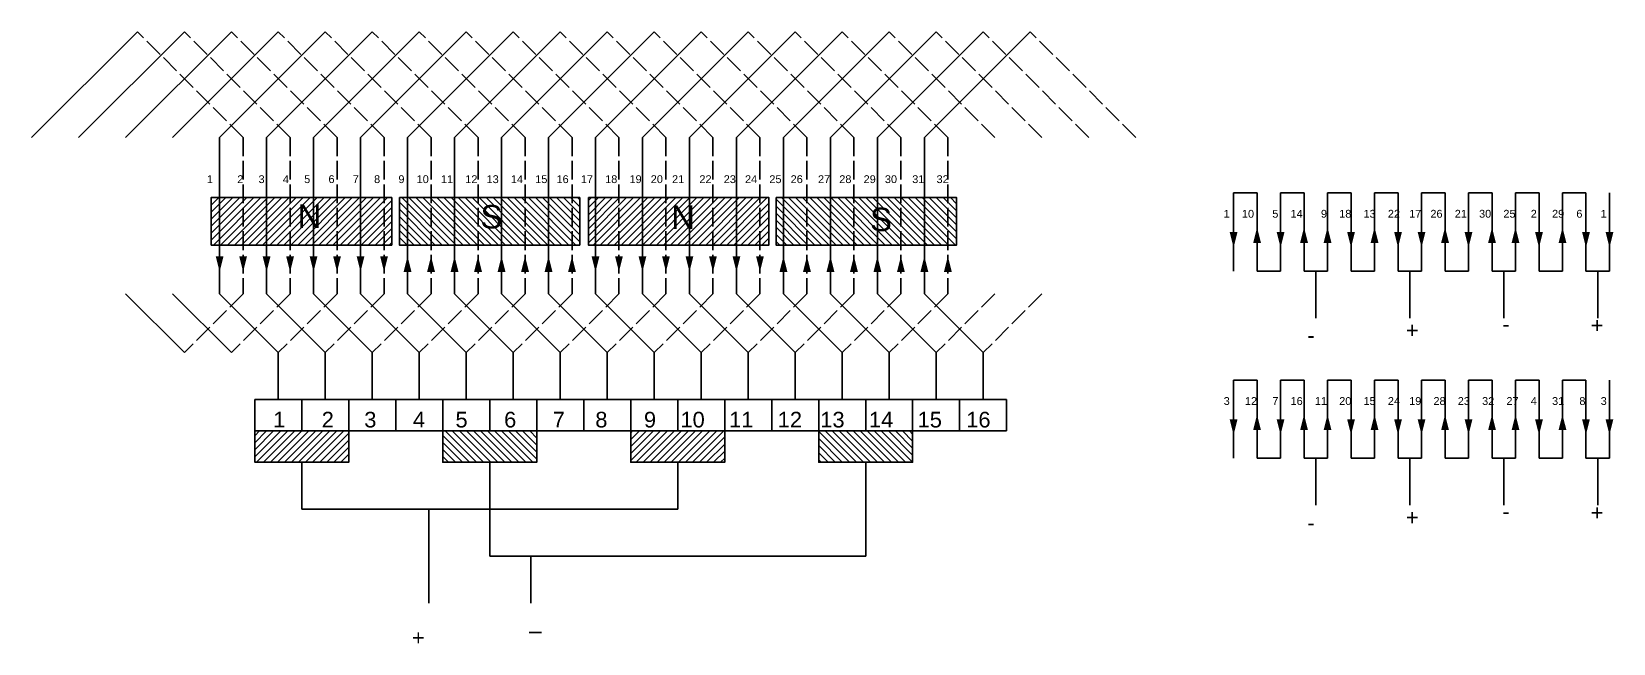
# Model space of a CAD drawing. Header units: millimetres. Extents: x -75 to 935, y -139 to 252.
import ezdxf

# ---------------------------------------------------------------- set-up
doc = ezdxf.new("R2010")
doc.units = ezdxf.units.MM
doc.linetypes.add('ACAD_ISO02W100', pattern=[15, 12, -3])
doc.styles.get("Standard").update_dxf_attribs({"font": 'arial.ttf'})

msp = doc.modelspace()

# ---------------------------------------------------------------- hatches: boundary and pattern name
h = msp.add_hatch()
h.set_pattern_fill('ANSI31', color=256)
h.set_pattern_definition([(45, (0, -235.4807), (-2.245064, 2.245064), [])])
h.paths.add_polyline_path([(40.1, 146.1), (155.3, 146.1), (155.3, 115.8), (40.1, 115.8)])
h.paths.add_polyline_path([(280.9, 146.1), (396.1, 146.1), (396.1, 115.8), (280.9, 115.8)])
h.paths.add_polyline_path([(67.9, -2.9), (127.9, -2.9), (127.9, -22.9), (67.9, -22.9)])
h.paths.add_polyline_path([(307.9, -2.9), (367.9, -2.9), (367.9, -22.9), (307.9, -22.9)])
h = msp.add_hatch()
h.set_pattern_fill('ANSI31', color=256, angle=90)
h.set_pattern_definition([(135, (0, -235.4807), (-2.245064, -2.245064), [])])
h.paths.add_polyline_path([(160.2, 146.1), (275.3, 146.1), (275.3, 115.8), (160.2, 115.8)])
h.paths.add_polyline_path([(400.7, 146.1), (515.9, 146.1), (515.9, 115.8), (400.7, 115.8)])
h.paths.add_polyline_path([(427.9, -2.9), (487.9, -2.9), (487.9, -22.9), (427.9, -22.9)])
h.paths.add_polyline_path([(187.9, -2.9), (247.9, -2.9), (247.9, -22.9), (187.9, -22.9)])

# ---------------------------------------------------------------- linework, layer by layer
for p, q in [((-74.6, 184.6), (-7.1, 252.1)), ((-44.6, 184.6), (22.9, 252.1)), ((-14.6, 184.6), (52.9, 252.1)), ((15.4, 184.6), (82.9, 252.1)), ((45.4, 184.6), (112.9, 252.1)), ((75.4, 184.6), (142.9, 252.1)), ((105.4, 184.6), (172.9, 252.1)), ((135.4, 184.6), (202.9, 252.1)), ((165.4, 184.6), (232.9, 252.1)), ((195.4, 184.6), (262.9, 252.1)), ((225.4, 184.6), (292.9, 252.1)), ((255.4, 184.6), (322.9, 252.1)), ((285.4, 184.6), (352.9, 252.1)), ((315.4, 184.6), (382.9, 252.1)), ((345.4, 184.6), (412.9, 252.1)), ((375.4, 184.6), (442.9, 252.1)), ((405.4, 184.6), (472.9, 252.1)), ((435.4, 184.6), (502.9, 252.1)), ((465.4, 184.6), (532.9, 252.1)), ((495.4, 184.6), (562.9, 252.1)), ((45.4, 84.6), (45.4, 184.6)), ((75.4, 84.6), (75.4, 184.6)), ((105.4, 84.6), (105.4, 184.6)), ((135.4, 84.6), (135.4, 184.6)), ((165.4, 84.6), (165.4, 184.6)), ((195.4, 84.6), (195.4, 184.6)), ((225.4, 84.6), (225.4, 184.6)), ((255.4, 84.6), (255.4, 184.6)), ((285.4, 84.6), (285.4, 184.6)), ((315.4, 84.6), (315.4, 184.6)), ((345.4, 84.6), (345.4, 184.6)), ((375.4, 84.6), (375.4, 184.6)), ((405.4, 84.6), (405.4, 184.6)), ((435.4, 84.6), (435.4, 184.6)), ((465.4, 84.6), (465.4, 184.6)), ((495.4, 84.6), (495.4, 184.6)), ((692.8, 99.2), (692.8, 149.2)), ((692.8, 149.2), (707.8, 149.2)), ((707.8, 149.2), (707.8, 99.2)), ((722.8, 99.2), (722.8, 149.2)), ((722.8, 149.2), (737.8, 149.2)), ((737.8, 149.2), (737.8, 99.2)), ((752.8, 99.2), (752.8, 149.2)), ((752.8, 149.2), (767.8, 149.2)), ((767.8, 149.2), (767.8, 99.2)), ((782.8, 99.2), (782.8, 149.2)), ((782.8, 149.2), (797.8, 149.2)), ((797.8, 149.2), (797.8, 99.2)), ((812.8, 99.2), (812.8, 149.2)), ((812.8, 149.2), (827.8, 149.2)), ((827.8, 149.2), (827.8, 99.2)), ((842.8, 99.2), (842.8, 149.2)), ((842.8, 149.2), (857.8, 149.2)), ((857.8, 149.2), (857.8, 99.2)), ((872.8, 99.2), (872.8, 149.2)), ((872.8, 149.2), (887.8, 149.2)), ((887.8, 149.2), (887.8, 99.2)), ((902.8, 99.2), (902.8, 149.2)), ((902.8, 149.2), (917.8, 149.2)), ((917.8, 149.2), (917.8, 99.2)), ((932.8, 99.2), (932.8, 149.2)), ((707.8, 99.2), (722.8, 99.2)), ((737.8, 99.2), (752.8, 99.2)), ((745.3, 99.2), (745.3, 69.2)), ((767.8, 99.2), (782.8, 99.2)), ((797.8, 99.2), (812.8, 99.2)), ((805.3, 99.2), (805.3, 69.2)), ((827.8, 99.2), (842.8, 99.2)), ((857.8, 99.2), (872.8, 99.2)), ((865.3, 99.2), (865.3, 69.2)), ((887.8, 99.2), (902.8, 99.2)), ((917.8, 99.2), (932.8, 99.2)), ((925.3, 99.2), (925.3, 69.2)), ((-14.6, 84.6), (22.9, 47.1)), ((15.4, 84.6), (52.9, 47.1)), ((45.4, 84.6), (82.9, 47.1)), ((75.4, 84.6), (112.9, 47.1)), ((105.4, 84.6), (142.9, 47.1)), ((135.4, 84.6), (172.9, 47.1)), ((165.4, 84.6), (202.9, 47.1)), ((195.4, 84.6), (232.9, 47.1)), ((225.4, 84.6), (262.9, 47.1)), ((255.4, 84.6), (292.9, 47.1)), ((285.4, 84.6), (322.9, 47.1)), ((315.4, 84.6), (352.9, 47.1)), ((345.4, 84.6), (382.9, 47.1)), ((375.4, 84.6), (412.9, 47.1)), ((405.4, 84.6), (442.9, 47.1)), ((435.4, 84.6), (472.9, 47.1)), ((465.4, 84.6), (502.9, 47.1)), ((495.4, 84.6), (532.9, 47.1)), ((82.9, 47.1), (82.9, 17.1)), ((112.9, 47.1), (112.9, 17.1)), ((142.9, 47.1), (142.9, 17.1)), ((172.9, 47.1), (172.9, 17.1)), ((202.9, 47.1), (202.9, 17.1)), ((232.9, 47.1), (232.9, 17.1)), ((262.9, 47.1), (262.9, 17.1)), ((292.9, 47.1), (292.9, 17.1)), ((322.9, 47.1), (322.9, 17.1)), ((352.9, 47.1), (352.9, 17.1)), ((382.9, 47.1), (382.9, 17.1)), ((412.9, 47.1), (412.9, 17.1)), ((442.9, 47.1), (442.9, 17.1)), ((472.9, 47.1), (472.9, 17.1)), ((502.9, 47.1), (502.9, 17.1)), ((532.9, 47.1), (532.9, 17.1)), ((692.8, -20.4), (692.8, 29.6)), ((692.8, 29.6), (707.8, 29.6)), ((707.8, 29.6), (707.8, -20.4)), ((722.8, -20.4), (722.8, 29.6)), ((722.8, 29.6), (737.8, 29.6)), ((737.8, 29.6), (737.8, -20.4)), ((752.8, -20.4), (752.8, 29.6)), ((752.8, 29.6), (767.8, 29.6)), ((767.8, 29.6), (767.8, -20.4)), ((782.8, -20.4), (782.8, 29.6)), ((782.8, 29.6), (797.8, 29.6)), ((797.8, 29.6), (797.8, -20.4)), ((812.8, -20.4), (812.8, 29.6)), ((812.8, 29.6), (827.8, 29.6)), ((827.8, 29.6), (827.8, -20.4)), ((842.8, -20.4), (842.8, 29.6)), ((842.8, 29.6), (857.8, 29.6)), ((857.8, 29.6), (857.8, -20.4)), ((872.8, -20.4), (872.8, 29.6)), ((872.8, 29.6), (887.8, 29.6)), ((887.8, 29.6), (887.8, -20.4)), ((902.8, -20.4), (902.8, 29.6)), ((902.8, 29.6), (917.8, 29.6)), ((917.8, 29.6), (917.8, -20.4)), ((932.8, -20.4), (932.8, 29.6)), ((82.9, 17.1), (67.9, 17.1)), ((67.9, 17.1), (67.9, -2.9)), ((97.9, 17.1), (82.9, 17.1)), ((97.9, -2.9), (97.9, 17.1)), ((112.9, 17.1), (97.9, 17.1)), ((97.9, 17.1), (97.9, -2.9)), ((127.9, 17.1), (112.9, 17.1)), ((127.9, -2.9), (127.9, 17.1)), ((142.9, 17.1), (127.9, 17.1)), ((127.9, 17.1), (127.9, -2.9)), ((157.9, 17.1), (142.9, 17.1)), ((157.9, -2.9), (157.9, 17.1)), ((172.9, 17.1), (157.9, 17.1)), ((157.9, 17.1), (157.9, -2.9)), ((187.9, 17.1), (172.9, 17.1)), ((187.9, -2.9), (187.9, 17.1)), ((202.9, 17.1), (187.9, 17.1)), ((187.9, 17.1), (187.9, -2.9)), ((217.9, 17.1), (202.9, 17.1)), ((217.9, -2.9), (217.9, 17.1)), ((232.9, 17.1), (217.9, 17.1)), ((217.9, 17.1), (217.9, -2.9)), ((247.9, 17.1), (232.9, 17.1)), ((247.9, -2.9), (247.9, 17.1)), ((262.9, 17.1), (247.9, 17.1)), ((247.9, 17.1), (247.9, -2.9)), ((277.9, 17.1), (262.9, 17.1)), ((277.9, -2.9), (277.9, 17.1)), ((292.9, 17.1), (277.9, 17.1)), ((277.9, 17.1), (277.9, -2.9)), ((307.9, 17.1), (292.9, 17.1)), ((307.9, -2.9), (307.9, 17.1)), ((322.9, 17.1), (307.9, 17.1)), ((307.9, 17.1), (307.9, -2.9)), ((337.9, 17.1), (322.9, 17.1)), ((337.9, -2.9), (337.9, 17.1)), ((352.9, 17.1), (337.9, 17.1)), ((337.9, 17.1), (337.9, -2.9)), ((367.9, 17.1), (352.9, 17.1)), ((367.9, -2.9), (367.9, 17.1)), ((382.9, 17.1), (367.9, 17.1)), ((367.9, 17.1), (367.9, -2.9)), ((397.9, 17.1), (382.9, 17.1)), ((397.9, -2.9), (397.9, 17.1)), ((412.9, 17.1), (397.9, 17.1)), ((397.9, 17.1), (397.9, -2.9)), ((427.9, 17.1), (412.9, 17.1)), ((427.9, -2.9), (427.9, 17.1)), ((442.9, 17.1), (427.9, 17.1)), ((427.9, 17.1), (427.9, -2.9)), ((457.9, 17.1), (442.9, 17.1)), ((457.9, -2.9), (457.9, 17.1)), ((472.9, 17.1), (457.9, 17.1)), ((457.9, 17.1), (457.9, -2.9)), ((487.9, 17.1), (472.9, 17.1)), ((487.9, -2.9), (487.9, 17.1)), ((502.9, 17.1), (487.9, 17.1)), ((487.9, 17.1), (487.9, -2.9)), ((517.9, 17.1), (502.9, 17.1)), ((517.9, -2.9), (517.9, 17.1)), ((532.9, 17.1), (517.9, 17.1)), ((517.9, 17.1), (517.9, -2.9)), ((547.9, 17.1), (532.9, 17.1)), ((547.9, -2.9), (547.9, 17.1)), ((67.9, -2.9), (97.9, -2.9)), ((97.9, -2.9), (127.9, -2.9)), ((127.9, -2.9), (157.9, -2.9)), ((157.9, -2.9), (187.9, -2.9)), ((187.9, -2.9), (217.9, -2.9)), ((217.9, -2.9), (247.9, -2.9)), ((247.9, -2.9), (277.9, -2.9)), ((277.9, -2.9), (307.9, -2.9)), ((307.9, -2.9), (337.9, -2.9)), ((337.9, -2.9), (367.9, -2.9)), ((367.9, -2.9), (397.9, -2.9)), ((397.9, -2.9), (427.9, -2.9)), ((427.9, -2.9), (457.9, -2.9)), ((457.9, -2.9), (487.9, -2.9)), ((487.9, -2.9), (517.9, -2.9)), ((517.9, -2.9), (547.9, -2.9)), ((97.9, -22.9), (97.9, -52.9)), ((217.9, -22.9), (217.9, -82.9)), ((337.9, -52.9), (337.9, -22.9)), ((457.9, -82.9), (457.9, -22.9)), ((707.8, -20.4), (722.8, -20.4)), ((737.8, -20.4), (752.8, -20.4)), ((745.3, -20.4), (745.3, -50.4)), ((767.8, -20.4), (782.8, -20.4)), ((797.8, -20.4), (812.8, -20.4)), ((805.3, -20.4), (805.3, -50.4)), ((827.8, -20.4), (842.8, -20.4)), ((857.8, -20.4), (872.8, -20.4)), ((865.3, -20.4), (865.3, -50.4)), ((887.8, -20.4), (902.8, -20.4)), ((917.8, -20.4), (932.8, -20.4)), ((925.3, -20.4), (925.3, -50.4)), ((97.9, -52.9), (337.9, -52.9)), ((179, -52.9), (179, -82.9)), ((179, -82.9), (179, -112.9)), ((217.9, -82.9), (457.9, -82.9)), ((244.2, -82.9), (244.2, -112.9))]:
    msp.add_line(p, q)
at = {"linetype": 'ACAD_ISO02W100'}
for p, q in [((60.4, 184.6), (-7.1, 252.1)), ((90.4, 184.6), (22.9, 252.1)), ((120.4, 184.6), (52.9, 252.1)), ((150.4, 184.6), (82.9, 252.1)), ((180.4, 184.6), (112.9, 252.1)), ((210.4, 184.6), (142.9, 252.1)), ((240.4, 184.6), (172.9, 252.1)), ((270.4, 184.6), (202.9, 252.1)), ((300.4, 184.6), (232.9, 252.1)), ((330.4, 184.6), (262.9, 252.1)), ((360.4, 184.6), (292.9, 252.1)), ((390.4, 184.6), (322.9, 252.1)), ((420.4, 184.6), (352.9, 252.1)), ((450.4, 184.6), (382.9, 252.1)), ((480.4, 184.6), (412.9, 252.1)), ((510.4, 184.6), (442.9, 252.1)), ((540.4, 184.6), (472.9, 252.1)), ((570.4, 184.6), (502.9, 252.1)), ((600.4, 184.6), (532.9, 252.1)), ((630.4, 184.6), (562.9, 252.1)), ((60.4, 184.6), (60.4, 84.6)), ((90.4, 184.6), (90.4, 84.6)), ((120.4, 184.6), (120.4, 84.6)), ((150.4, 184.6), (150.4, 84.6)), ((180.4, 184.6), (180.4, 84.6)), ((210.4, 184.6), (210.4, 84.6)), ((240.4, 184.6), (240.4, 84.6)), ((270.4, 184.6), (270.4, 84.6)), ((300.4, 184.6), (300.4, 84.6)), ((330.4, 184.6), (330.4, 84.6)), ((360.4, 184.6), (360.4, 84.6)), ((390.4, 184.6), (390.4, 84.6)), ((420.4, 184.6), (420.4, 84.6)), ((450.4, 184.6), (450.4, 84.6)), ((480.4, 184.6), (480.4, 84.6)), ((510.4, 184.6), (510.4, 84.6)), ((60.4, 84.6), (22.9, 47.1)), ((90.4, 84.6), (52.9, 47.1)), ((120.4, 84.6), (82.9, 47.1)), ((150.4, 84.6), (112.9, 47.1)), ((180.4, 84.6), (142.9, 47.1)), ((210.4, 84.6), (172.9, 47.1)), ((240.4, 84.6), (202.9, 47.1)), ((270.4, 84.6), (232.9, 47.1)), ((300.4, 84.6), (262.9, 47.1)), ((330.4, 84.6), (292.9, 47.1)), ((360.4, 84.6), (322.9, 47.1)), ((390.4, 84.6), (352.9, 47.1)), ((420.4, 84.6), (382.9, 47.1)), ((450.4, 84.6), (412.9, 47.1)), ((480.4, 84.6), (442.9, 47.1)), ((510.4, 84.6), (472.9, 47.1)), ((540.4, 84.6), (502.9, 47.1)), ((570.4, 84.6), (532.9, 47.1))]:
    msp.add_line(p, q, dxfattribs=at)
for points in [[(40.1, 146.1), (155.3, 146.1), (155.3, 115.8), (40.1, 115.8)], [(160.2, 146.1), (275.3, 146.1), (275.3, 115.8), (160.2, 115.8)], [(280.9, 146.1), (396.1, 146.1), (396.1, 115.8), (280.9, 115.8)], [(400.7, 146.1), (515.9, 146.1), (515.9, 115.8), (400.7, 115.8)], [(67.9, -2.9), (127.9, -2.9), (127.9, -22.9), (67.9, -22.9)], [(187.9, -2.9), (247.9, -2.9), (247.9, -22.9), (187.9, -22.9)], [(307.9, -2.9), (367.9, -2.9), (367.9, -22.9), (307.9, -22.9)], [(427.9, -2.9), (487.9, -2.9), (487.9, -22.9), (427.9, -22.9)]]:
    msp.add_lwpolyline(points, close=True)
for points in [[(692.8, 124.2, 5, 0, 0), (692.8, 114.2, 0, 0, 0)], [(707.8, 117.2, 5, 0, 0), (707.8, 127.2, 0, 0, 0)], [(722.8, 124.2, 5, 0, 0), (722.8, 114.2, 0, 0, 0)], [(737.8, 117.2, 5, 0, 0), (737.8, 127.2, 0, 0, 0)], [(752.8, 117.2, 5, 0, 0), (752.8, 127.2, 0, 0, 0)], [(767.8, 124.2, 5, 0, 0), (767.8, 114.2, 0, 0, 0)], [(782.8, 117.2, 5, 0, 0), (782.8, 127.2, 0, 0, 0)], [(797.8, 124.2, 5, 0, 0), (797.8, 114.2, 0, 0, 0)], [(812.8, 124.2, 5, 0, 0), (812.8, 114.2, 0, 0, 0)], [(827.8, 117.2, 5, 0, 0), (827.8, 127.2, 0, 0, 0)], [(842.8, 124.2, 5, 0, 0), (842.8, 114.2, 0, 0, 0)], [(857.8, 117.2, 5, 0, 0), (857.8, 127.2, 0, 0, 0)], [(872.8, 117.2, 5, 0, 0), (872.8, 127.2, 0, 0, 0)], [(887.8, 124.2, 5, 0, 0), (887.8, 114.2, 0, 0, 0)], [(902.8, 117.2, 5, 0, 0), (902.8, 127.2, 0, 0, 0)], [(917.8, 124.2, 5, 0, 0), (917.8, 114.2, 0, 0, 0)], [(932.8, 124.2, 5, 0, 0), (932.8, 114.2, 0, 0, 0)], [(45.4, 108.7, 5, 0, 0), (45.4, 98.7, 0, 0, 0)], [(60.4, 108.7, 5, 0, 0), (60.4, 98.7, 0, 0, 0)], [(75.4, 108.7, 5, 0, 0), (75.4, 98.7, 0, 0, 0)], [(90.4, 108.7, 5, 0, 0), (90.4, 98.7, 0, 0, 0)], [(105.4, 108.7, 5, 0, 0), (105.4, 98.7, 0, 0, 0)], [(120.4, 108.7, 5, 0, 0), (120.4, 98.7, 0, 0, 0)], [(135.4, 108.7, 5, 0, 0), (135.4, 98.7, 0, 0, 0)], [(150.4, 108.7, 5, 0, 0), (150.4, 98.7, 0, 0, 0)], [(165.4, 98.7, 5, 0, 0), (165.4, 108.7, 0, 0, 0)], [(180.4, 98.7, 5, 0, 0), (180.4, 108.7, 0, 0, 0)], [(195.4, 98.7, 5, 0, 0), (195.4, 108.7, 0, 0, 0)], [(210.4, 98.7, 5, 0, 0), (210.4, 108.7, 0, 0, 0)], [(225.4, 98.7, 5, 0, 0), (225.4, 108.7, 0, 0, 0)], [(240.4, 98.7, 5, 0, 0), (240.4, 108.7, 0, 0, 0)], [(255.4, 98.7, 5, 0, 0), (255.4, 108.7, 0, 0, 0)], [(270.4, 98.7, 5, 0, 0), (270.4, 108.7, 0, 0, 0)], [(285.4, 108.7, 5, 0, 0), (285.4, 98.7, 0, 0, 0)], [(300.4, 108.7, 5, 0, 0), (300.4, 98.7, 0, 0, 0)], [(315.4, 108.7, 5, 0, 0), (315.4, 98.7, 0, 0, 0)], [(330.4, 108.7, 5, 0, 0), (330.4, 98.7, 0, 0, 0)], [(345.4, 108.7, 5, 0, 0), (345.4, 98.7, 0, 0, 0)], [(360.4, 108.7, 5, 0, 0), (360.4, 98.7, 0, 0, 0)], [(375.4, 108.7, 5, 0, 0), (375.4, 98.7, 0, 0, 0)], [(390.4, 108.7, 5, 0, 0), (390.4, 98.7, 0, 0, 0)], [(405.4, 98.7, 5, 0, 0), (405.4, 108.7, 0, 0, 0)], [(420.4, 98.7, 5, 0, 0), (420.4, 108.7, 0, 0, 0)], [(435.4, 98.7, 5, 0, 0), (435.4, 108.7, 0, 0, 0)], [(450.4, 98.7, 5, 0, 0), (450.4, 108.7, 0, 0, 0)], [(465.4, 98.7, 5, 0, 0), (465.4, 108.7, 0, 0, 0)], [(480.4, 98.7, 5, 0, 0), (480.4, 108.7, 0, 0, 0)], [(495.4, 98.7, 5, 0, 0), (495.4, 108.7, 0, 0, 0)], [(510.4, 98.7, 5, 0, 0), (510.4, 108.7, 0, 0, 0)], [(692.8, 4.6, 5, 0, 0), (692.8, -5.4, 0, 0, 0)], [(707.8, -2.4, 5, 0, 0), (707.8, 7.6, 0, 0, 0)], [(722.8, 4.6, 5, 0, 0), (722.8, -5.4, 0, 0, 0)], [(737.8, -2.4, 5, 0, 0), (737.8, 7.6, 0, 0, 0)], [(752.8, -2.4, 5, 0, 0), (752.8, 7.6, 0, 0, 0)], [(767.8, 4.6, 5, 0, 0), (767.8, -5.4, 0, 0, 0)], [(782.8, -2.4, 5, 0, 0), (782.8, 7.6, 0, 0, 0)], [(797.8, 4.6, 5, 0, 0), (797.8, -5.4, 0, 0, 0)], [(812.8, 4.6, 5, 0, 0), (812.8, -5.4, 0, 0, 0)], [(827.8, -2.4, 5, 0, 0), (827.8, 7.6, 0, 0, 0)], [(842.8, 4.6, 5, 0, 0), (842.8, -5.4, 0, 0, 0)], [(857.8, -2.4, 5, 0, 0), (857.8, 7.6, 0, 0, 0)], [(872.8, -2.4, 5, 0, 0), (872.8, 7.6, 0, 0, 0)], [(887.8, 4.6, 5, 0, 0), (887.8, -5.4, 0, 0, 0)], [(902.8, -2.4, 5, 0, 0), (902.8, 7.6, 0, 0, 0)], [(917.8, 4.6, 5, 0, 0), (917.8, -5.4, 0, 0, 0)], [(932.8, 4.6, 5, 0, 0), (932.8, -5.4, 0, 0, 0)]]:
    msp.add_lwpolyline(points, format="xyseb")

# ---------------------------------------------------------------- texts
for s, height, p in [('N', 15, (95.2, 126.8)), ('S', 15, (212, 126.4)), ('N', 15, (333.7, 126.1)), ('S', 15, (460.7, 124.7)), ('+', 10, (802.8, 56.5)), ('-', 10, (864.3, 60.3)), ('+', 10, (920.8, 59.6)), ('-', 10, (739.8, 53.2)), ('+', 10, (802.8, -63.1)), ('-', 10, (864.3, -59.3)), ('+', 10, (920.8, -60.1)), ('-', 10, (739.8, -66.5)), ('_', 10, (243.2, -129.2)), ('+', 10, (168.2, -139.9))]:
    msp.add_text(s, height=height).set_placement(p)
at = {"attachment_point": 1}
for s, width, gutter_width, insert, char_height in [('       1        2     3      4     5      6      7     8      9    10    11    12   13    14    15   16    17    18    19   20   21     22    23   24    25   26     27   28    29   30     31    32', 511.465, 12.5, (23.7, 160.4), 5), ('         1    10      5    14      9    18    13    22   17   26    21    30    25     2     29    6      1', 309.01, 75, (669, 138.3), 5), ('         3     12     7    16    11    20    15    24   19    28    23    32    27    4     31     8     3', 309.01, 75, (669, 18.7), 5), ('   1      2     3      4     5      6      7     8      9    10    11    12   13    14    15    16', 511.465, 12.5, (67.9, 9.3), 10)]:
    msp.add_mtext_dynamic_manual_height_columns(s, width=width, gutter_width=gutter_width, heights=[0], dxfattribs=dict(at, insert=insert, char_height=char_height))

doc.saveas('drawing.dxf')
